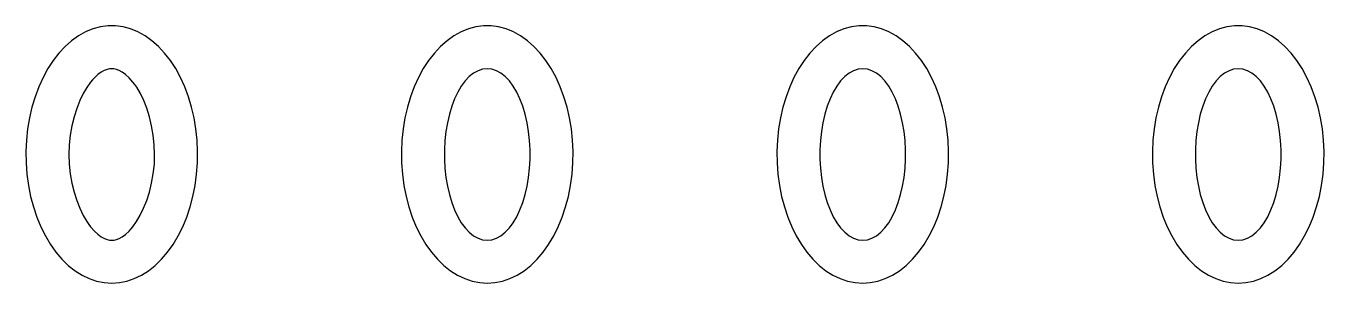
# Model space of a CAD drawing. Header units: millimetres. Extents: x 0 to 30.2, y 0 to 6.
import ezdxf

# ---------------------------------------------------------------- set-up
doc = ezdxf.new("R2010")
doc.units = ezdxf.units.MM

msp = doc.modelspace()

# ---------------------------------------------------------------- linework, layer by layer
for points in [[(1.99951, 0), (1.99951, 0), (2.17627, 0.01174), (2.351647, 0.046866), (2.524268, 0.105105), (2.692782, 0.186001), (2.85587, 0.28892), (3.012256, 0.413056), (3.160716, 0.557439), (3.300088, 0.720939), (3.429281, 0.902275), (3.547284, 1.100029), (3.653174, 1.312652), (3.746121, 1.538481), (3.825399, 1.775749), (3.890387, 2.022598), (3.940576, 2.277097), (3.975574, 2.537253), (3.995106, 2.801031), (3.999021, 3.066366), (3.987286, 3.331182), (3.959994, 3.593406), (3.917359, 3.850985), (3.859714, 4.101905), (3.78751, 4.3442), (3.701313, 4.575976), (3.601797, 4.795417), (3.489741, 5.000807), (3.366022, 5.190537), (3.231608, 5.363124), (3.087551, 5.517216), (2.934979, 5.651607), (2.775085, 5.765246), (2.609122, 5.857244), (2.438387, 5.926879), (2.264218, 5.973608), (2.087977, 5.997064), (1.911043, 5.997064), (1.734802, 5.973608), (1.560633, 5.926879), (1.389898, 5.857244), (1.223935, 5.765246), (1.064041, 5.651607), (0.911469, 5.517216), (0.767412, 5.363124), (0.632998, 5.190537), (0.509279, 5.000807), (0.397223, 4.795417), (0.297707, 4.575976), (0.21151, 4.3442), (0.139306, 4.101905), (0.081661, 3.850985), (0.039026, 3.593406), (0.011734, 3.331182), (-0.000001, 3.066366), (0.003914, 2.801031), (0.023446, 2.537253), (0.058444, 2.277097), (0.108633, 2.022598), (0.173621, 1.775749), (0.252899, 1.538481), (0.345846, 1.312652), (0.451736, 1.100029), (0.569739, 0.902275), (0.698932, 0.720939), (0.838304, 0.557439), (0.986764, 0.413056), (1.14315, 0.28892), (1.306238, 0.186001), (1.474752, 0.105105), (1.647373, 0.046866), (1.82275, 0.01174), (1.99951, 0)], [(10.74951, 0), (10.74951, 0), (10.92627, 0.01174), (11.101647, 0.046866), (11.274268, 0.105105), (11.442782, 0.186001), (11.60587, 0.28892), (11.762256, 0.413056), (11.910716, 0.557439), (12.050088, 0.720939), (12.179281, 0.902275), (12.297284, 1.100029), (12.403174, 1.312652), (12.496121, 1.538481), (12.575399, 1.775749), (12.640387, 2.022598), (12.690576, 2.277097), (12.725574, 2.537253), (12.745106, 2.801031), (12.749021, 3.066366), (12.737286, 3.331182), (12.709994, 3.593406), (12.667359, 3.850985), (12.609714, 4.101905), (12.53751, 4.3442), (12.451313, 4.575976), (12.351797, 4.795417), (12.239741, 5.000807), (12.116022, 5.190537), (11.981608, 5.363124), (11.837551, 5.517216), (11.684979, 5.651607), (11.525085, 5.765246), (11.359122, 5.857244), (11.188387, 5.926879), (11.014218, 5.973608), (10.837977, 5.997064), (10.661043, 5.997064), (10.484802, 5.973608), (10.310633, 5.926879), (10.139898, 5.857244), (9.973935, 5.765246), (9.814041, 5.651607), (9.661469, 5.517216), (9.517412, 5.363124), (9.382998, 5.190537), (9.259279, 5.000807), (9.147223, 4.795417), (9.047707, 4.575976), (8.96151, 4.3442), (8.889306, 4.101905), (8.831661, 3.850985), (8.789026, 3.593406), (8.761734, 3.331182), (8.749999, 3.066366), (8.753914, 2.801031), (8.773446, 2.537253), (8.808444, 2.277097), (8.858633, 2.022598), (8.923621, 1.775749), (9.002899, 1.538481), (9.095846, 1.312652), (9.201736, 1.100029), (9.319739, 0.902275), (9.448932, 0.720939), (9.588304, 0.557439), (9.736764, 0.413056), (9.89315, 0.28892), (10.056238, 0.186001), (10.224752, 0.105105), (10.397373, 0.046866), (10.57275, 0.01174), (10.74951, 0)], [(19.49951, 0), (19.49951, 0), (19.67627, 0.01174), (19.851647, 0.046866), (20.024268, 0.105105), (20.192782, 0.186001), (20.35587, 0.28892), (20.512256, 0.413056), (20.660716, 0.557439), (20.800088, 0.720939), (20.929281, 0.902275), (21.047284, 1.100029), (21.153174, 1.312652), (21.246121, 1.538481), (21.325399, 1.775749), (21.390387, 2.022598), (21.440576, 2.277097), (21.475574, 2.537253), (21.495106, 2.801031), (21.499021, 3.066366), (21.487286, 3.331182), (21.459994, 3.593406), (21.417359, 3.850985), (21.359714, 4.101905), (21.28751, 4.3442), (21.201313, 4.575976), (21.101797, 4.795417), (20.989741, 5.000807), (20.866022, 5.190537), (20.731608, 5.363124), (20.587551, 5.517216), (20.434979, 5.651607), (20.275085, 5.765246), (20.109122, 5.857244), (19.938387, 5.926879), (19.764218, 5.973608), (19.587977, 5.997064), (19.411043, 5.997064), (19.234802, 5.973608), (19.060633, 5.926879), (18.889898, 5.857244), (18.723935, 5.765246), (18.564041, 5.651607), (18.411469, 5.517216), (18.267412, 5.363124), (18.132998, 5.190537), (18.009279, 5.000807), (17.897223, 4.795417), (17.797707, 4.575976), (17.71151, 4.3442), (17.639306, 4.101905), (17.581661, 3.850985), (17.539026, 3.593406), (17.511734, 3.331182), (17.499999, 3.066366), (17.503914, 2.801031), (17.523446, 2.537253), (17.558444, 2.277097), (17.608633, 2.022598), (17.673621, 1.775749), (17.752899, 1.538481), (17.845846, 1.312652), (17.951736, 1.100029), (18.069739, 0.902275), (18.198932, 0.720939), (18.338304, 0.557439), (18.486764, 0.413056), (18.64315, 0.28892), (18.806238, 0.186001), (18.974752, 0.105105), (19.147373, 0.046866), (19.32275, 0.01174), (19.49951, 0)], [(28.24951, 0), (28.24951, 0), (28.42627, 0.01174), (28.601647, 0.046866), (28.774268, 0.105105), (28.942782, 0.186001), (29.10587, 0.28892), (29.262256, 0.413056), (29.410716, 0.557439), (29.550088, 0.720939), (29.679281, 0.902275), (29.797284, 1.100029), (29.903174, 1.312652), (29.996121, 1.538481), (30.075399, 1.775749), (30.140387, 2.022598), (30.190576, 2.277097), (30.225574, 2.537253), (30.245106, 2.801031), (30.249021, 3.066366), (30.237286, 3.331182), (30.209994, 3.593406), (30.167359, 3.850985), (30.109714, 4.101905), (30.03751, 4.3442), (29.951313, 4.575976), (29.851797, 4.795417), (29.739741, 5.000807), (29.616022, 5.190537), (29.481608, 5.363124), (29.337551, 5.517216), (29.184979, 5.651607), (29.025085, 5.765246), (28.859122, 5.857244), (28.688387, 5.926879), (28.514218, 5.973608), (28.337977, 5.997064), (28.161043, 5.997064), (27.984802, 5.973608), (27.810633, 5.926879), (27.639898, 5.857244), (27.473935, 5.765246), (27.314041, 5.651607), (27.161469, 5.517216), (27.017412, 5.363124), (26.882998, 5.190537), (26.759279, 5.000807), (26.647223, 4.795417), (26.547707, 4.575976), (26.46151, 4.3442), (26.389306, 4.101905), (26.331661, 3.850985), (26.289026, 3.593406), (26.261734, 3.331182), (26.249999, 3.066366), (26.253914, 2.801031), (26.273446, 2.537253), (26.308444, 2.277097), (26.358633, 2.022598), (26.423621, 1.775749), (26.502899, 1.538481), (26.595846, 1.312652), (26.701736, 1.100029), (26.819739, 0.902275), (26.948932, 0.720939), (27.088304, 0.557439), (27.236764, 0.413056), (27.39315, 0.28892), (27.556238, 0.186001), (27.724752, 0.105105), (27.897373, 0.046866), (28.07275, 0.01174), (28.24951, 0)], [(1.99951, 5), (1.99951, 5), (1.947366, 4.99641), (1.889117, 4.983794), (1.824773, 4.959383), (1.754344, 4.920407), (1.677842, 4.864096), (1.595277, 4.787682), (1.551724, 4.74107), (1.50702, 4.688392), (1.419133, 4.56494), (1.335096, 4.419456), (1.256634, 4.254509), (1.185472, 4.072669), (1.123335, 3.876504), (1.071946, 3.668584), (1.033031, 3.45148), (1.008315, 3.22776), (0.999522, 2.999993), (1.007761, 2.771872), (1.031847, 2.547628), (1.070147, 2.32995), (1.121029, 2.121514), (1.182862, 1.924997), (1.254015, 1.743075), (1.332855, 1.578425), (1.417753, 1.433724), (1.461963, 1.36969), (1.506658, 1.311682), (1.59369, 1.213725), (1.676661, 1.137781), (1.754639, 1.081331), (1.826693, 1.041857), (1.891891, 1.016841), (1.949301, 1.003766), (2.000575, 0.999585), (2.054459, 1.00235), (2.112496, 1.01453), (2.175521, 1.038851), (2.24437, 1.07804), (2.319877, 1.134822), (2.402877, 1.211924), (2.447113, 1.259008), (2.491461, 1.312289), (2.578933, 1.436417), (2.663158, 1.581979), (2.742198, 1.746585), (2.814115, 1.927844), (2.876971, 2.123368), (2.928828, 2.330767), (2.967747, 2.547651), (2.991792, 2.771631), (2.999168, 2.999856), (2.989982, 3.227609), (2.965644, 3.451833), (2.927587, 3.669733), (2.877241, 3.878515), (2.816038, 4.075383), (2.745409, 4.257544), (2.666786, 4.422203), (2.581599, 4.566565), (2.537184, 4.630219), (2.49299, 4.687695), (2.406433, 4.785075), (2.323325, 4.860967), (2.244874, 4.917701), (2.172288, 4.957607), (2.106774, 4.983015), (2.049539, 4.996255), (1.99951, 5)], [(10.74951, 1), (10.74951, 1), (10.857629, 1.011724), (10.96448, 1.046759), (11.068812, 1.104694), (11.169399, 1.184849), (11.265064, 1.286286), (11.354684, 1.407814), (11.437209, 1.548009), (11.511672, 1.705227), (11.577199, 1.877626), (11.633022, 2.063183), (11.678487, 2.259724), (11.71306, 2.464943), (11.736337, 2.676436), (11.748043, 2.891722), (11.748043, 3.108278), (11.736337, 3.323564), (11.71306, 3.535057), (11.678487, 3.740276), (11.633022, 3.936817), (11.577199, 4.122374), (11.511672, 4.294773), (11.437209, 4.451991), (11.354684, 4.592186), (11.265064, 4.713714), (11.169399, 4.815151), (11.068812, 4.895306), (10.96448, 4.953241), (10.857629, 4.988276), (10.74951, 5), (10.641391, 4.988276), (10.53454, 4.953241), (10.430208, 4.895306), (10.329621, 4.815151), (10.233956, 4.713714), (10.144336, 4.592186), (10.061811, 4.451991), (9.987348, 4.294773), (9.921821, 4.122374), (9.865998, 3.936817), (9.820533, 3.740276), (9.78596, 3.535057), (9.762683, 3.323564), (9.750977, 3.108278), (9.750977, 2.891722), (9.762683, 2.676436), (9.78596, 2.464943), (9.820533, 2.259724), (9.865998, 2.063183), (9.921821, 1.877626), (9.987348, 1.705227), (10.061811, 1.548009), (10.144336, 1.407814), (10.233956, 1.286286), (10.329621, 1.184849), (10.430208, 1.104694), (10.53454, 1.046759), (10.641391, 1.011724), (10.74951, 1)], [(19.49951, 1), (19.49951, 1), (19.607629, 1.011724), (19.71448, 1.046759), (19.818812, 1.104694), (19.919399, 1.184849), (20.015064, 1.286286), (20.104684, 1.407814), (20.187209, 1.548009), (20.261672, 1.705227), (20.327199, 1.877626), (20.383022, 2.063183), (20.428487, 2.259724), (20.46306, 2.464943), (20.486337, 2.676436), (20.498043, 2.891722), (20.498043, 3.108278), (20.486337, 3.323564), (20.46306, 3.535057), (20.428487, 3.740276), (20.383022, 3.936817), (20.327199, 4.122374), (20.261672, 4.294773), (20.187209, 4.451991), (20.104684, 4.592186), (20.015064, 4.713714), (19.919399, 4.815151), (19.818812, 4.895306), (19.71448, 4.953241), (19.607629, 4.988276), (19.49951, 5), (19.391391, 4.988276), (19.28454, 4.953241), (19.180208, 4.895306), (19.079621, 4.815151), (18.983956, 4.713714), (18.894336, 4.592186), (18.811811, 4.451991), (18.737348, 4.294773), (18.671821, 4.122374), (18.615998, 3.936817), (18.570533, 3.740276), (18.53596, 3.535057), (18.512683, 3.323564), (18.500977, 3.108278), (18.500977, 2.891722), (18.512683, 2.676436), (18.53596, 2.464943), (18.570533, 2.259724), (18.615998, 2.063183), (18.671821, 1.877626), (18.737348, 1.705227), (18.811811, 1.548009), (18.894336, 1.407814), (18.983956, 1.286286), (19.079621, 1.184849), (19.180208, 1.104694), (19.28454, 1.046759), (19.391391, 1.011724), (19.49951, 1)], [(28.24951, 1), (28.24951, 1), (28.357629, 1.011724), (28.46448, 1.046759), (28.568812, 1.104694), (28.669399, 1.184849), (28.765064, 1.286286), (28.854684, 1.407814), (28.937209, 1.548009), (29.011672, 1.705227), (29.077199, 1.877626), (29.133022, 2.063183), (29.178487, 2.259724), (29.21306, 2.464943), (29.236337, 2.676436), (29.248043, 2.891722), (29.248043, 3.108278), (29.236337, 3.323564), (29.21306, 3.535057), (29.178487, 3.740276), (29.133022, 3.936817), (29.077199, 4.122374), (29.011672, 4.294773), (28.937209, 4.451991), (28.854684, 4.592186), (28.765064, 4.713714), (28.669399, 4.815151), (28.568812, 4.895306), (28.46448, 4.953241), (28.357629, 4.988276), (28.24951, 5), (28.141391, 4.988276), (28.03454, 4.953241), (27.930208, 4.895306), (27.829621, 4.815151), (27.733956, 4.713714), (27.644336, 4.592186), (27.561811, 4.451991), (27.487348, 4.294773), (27.421821, 4.122374), (27.365998, 3.936817), (27.320533, 3.740276), (27.28596, 3.535057), (27.262683, 3.323564), (27.250977, 3.108278), (27.250977, 2.891722), (27.262683, 2.676436), (27.28596, 2.464943), (27.320533, 2.259724), (27.365998, 2.063183), (27.421821, 1.877626), (27.487348, 1.705227), (27.561811, 1.548009), (27.644336, 1.407814), (27.733956, 1.286286), (27.829621, 1.184849), (27.930208, 1.104694), (28.03454, 1.046759), (28.141391, 1.011724), (28.24951, 1)]]:
    msp.add_lwpolyline(points, close=True)

doc.saveas('drawing.dxf')
